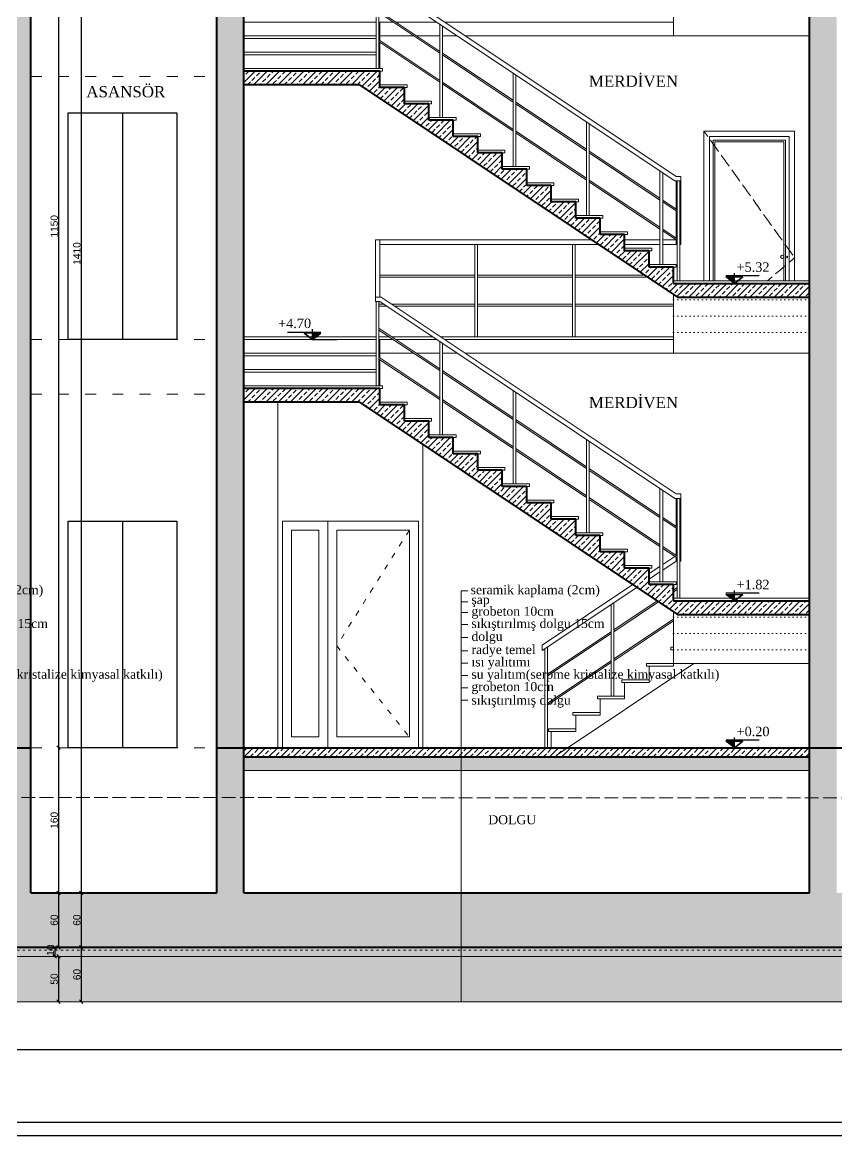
# Model space of a CAD drawing. Header units: centimetres. Extents: x 14449 to 53524, y -19051 to -10746.
# Drawn here: x 41571 to 42469, y -12946 to -11719 of the extents above; entities that cross this region are included whole.
import ezdxf

# ---------------------------------------------------------------- set-up
doc = ezdxf.new("R2010")
doc.units = ezdxf.units.CM
for name, pattern in [('ACAD_ISO03W100', [30, 12, -18]), ('DOT', [6.35, 0, -6.35]), ('IZDUSUM1', [20, 7.5, -5, 7.5, 0])]:
    doc.linetypes.add(name, pattern=pattern)
for name, color, linetype, lineweight in [('İNCE', 8, 'Continuous', 5), ('malzeme cizgisi', 242, 'Continuous', 20), ('P-TEFRİŞ', 253, 'Continuous', 5), ('P-ÖLÇÜ İÇ', 243, 'Continuous', 0), ('rtm-izdusum-üst ince', 8, 'IZDUSUM1', 5), ('rtm-kesit katmanı-04', 33, 'Continuous', 25), ('rtm-kesit katmanı-05', 153, 'Continuous', 20), ('rtm-kesit katmanı-06', 136, 'Continuous', 15), ('rtm-mhl-yazı-malzeme', 7, 'Continuous', 13), ('rtm-pen-ahsap', 35, 'Continuous', 13), ('rtm-sembol kot yazı', 7, 'Continuous', 20), ('rtm-sıva', 252, 'Continuous', 15), ('rtm-tarama-betonarme', 51, 'Continuous', 13), ('rtm-tas_betonarme', 50, 'Continuous', 40)]:
    doc.layers.add(name, color=color, linetype=linetype, lineweight=lineweight)
doc.layers.add('KOT', color=1, linetype='Continuous')
doc.styles.get("Standard").update_dxf_attribs({"font": 'arial.ttf'})
doc.styles.add('times new roman_1_18', font='times.ttf', dxfattribs={"height": 0.2})
doc.styles.add('VAZ-OLCU', font='times.ttf', dxfattribs={"height": 60})
doc.styles.add('ölçü', font='times.ttf', dxfattribs={"height": 10})
doc.dimstyles.new('İÇ ÖLÇÜ', dxfattribs={"dimtxt": 8, "dimasz": 4, "dimexe": 1.25, "dimexo": 0.625, "dimtad": 1, "dimdec": 0, "dimtxsty": 'Standard', "dimblk": 'OBLIQUE', "dimcen": 2.5, "dimse1": 1, "dimse2": 1, "dimclrd": 256, "dimclrt": 256, "dimadec": 0, "dimazin": 0, "dimtfac": 1, "dimtdec": 0, "dimtmove": 1, "dimatfit": 3, "dimldrblk": 'OBLIQUE', "dimfxl": 1, "dimarcsym": 0})
pattern_1 = [(45, (14431.95, -4629.66), (-6.735192, 6.735192), []), (45, (14438.685, -4629.66), (-6.735192, 6.735192), [4.7625, -2.38125])]

# ---------------------------------------------------------------- blocks, each defined once
blk = doc.blocks.new('gfsdhfdjfg')
at = {"layer": 'malzeme cizgisi'}
for points in [[(-6256, -2123), (-6256, -1670.1)], [(-6256, -1670.1), (-6248.9, -1670.1)], [(-6256, -1681.9), (-6248.9, -1681.9)], [(-6256, -1693.8), (-6248.9, -1693.8)], [(-6256, -1707.2), (-6248.9, -1707.2)], [(-6256, -1721.4), (-6248.9, -1721.4)], [(-6256, -1736), (-6248.9, -1736)], [(-6256, -1749.6), (-6248.9, -1749.6)], [(-6256, -1763.2), (-6248.9, -1763.2)], [(-6256, -1776.9), (-6248.9, -1776.9)], [(-6256, -1790.5), (-6248.9, -1790.5)]]:
    blk.add_lwpolyline(points, dxfattribs=at)
at = {"layer": 'rtm-mhl-yazı-malzeme', "linetype": 'Continuous', "lineweight": 0, "style": 'times new roman_1_18'}
for s, p in [(' seramik kaplama (2cm)', (-6249.5, -1673.7)), ('şap', (-6244.8, -1684.6)), ('grobeton 10cm', (-6244.8, -1697.4)), ('sıkıştırılmış dolgu 15cm', (-6244.8, -1710.9)), ('dolgu', (-6244.8, -1725.1)), ('radye temel ', (-6244.8, -1739.7)), ('ısı yalıtımı', (-6244.8, -1753.3)), ('su yalıtım(serpme kristalize kimyasal katkılı)', (-6244.8, -1766.9)), ('grobeton 10cm', (-6244.8, -1780.5)), ('sıkıştırılmış dolgu ', (-6244.8, -1795.4))]:
    blk.add_text(s, height=10, dxfattribs=at).set_placement(p)
blk = doc.blocks.new('kotson')
at = {"layer": 'KOT'}
blk.add_hatch(color=256, dxfattribs=at).paths.add_polyline_path([(0.3, 13.6), (18, 0), (18, 13.6)])
for p, q in [((70, 16), (0, 16)), ((18, 0), (0.3, 13.6)), ((0.3, 13.6), (35.6, 13.6)), ((18, 0), (18, 21.9)), ((35.6, 13.6), (18, 0)), ((18, 0), (35.6, 13.6)), ((18, 0), (18, 13.6)), ((18, 0), (-33.7, 0))]:
    blk.add_line(p, q, dxfattribs=at)
blk = doc.blocks.new('_Oblique')
at = {"color": 0, "linetype": 'ByBlock', "lineweight": -2}
blk.add_line((-0.5, -0.5), (0.5, 0.5), dxfattribs=at)
blk = doc.blocks.new('*D4127')
at = {"layer": 'Defpoints', "color": 0, "lineweight": 30, "transparency": 16777216}
for p in [(41610.6, -11368.5), (41610.6, -12518.5), (41610.6, -12518.5)]:
    blk.add_point(p, dxfattribs=at)
at = {"layer": 'P-ÖLÇÜ İÇ', "lineweight": -2, "transparency": 16777216}
blk.add_line((41610.6, -11368.5), (41610.6, -12518.5), dxfattribs=at)
at = {"layer": 'P-ÖLÇÜ İÇ', "lineweight": -2, "transparency": 16777216, "xscale": 4, "yscale": 4, "zscale": 4}
for p, rotation in [((41610.6, -11368.5), 90), ((41610.6, -12518.5), 270)]:
    blk.add_blockref('_Oblique', p, dxfattribs=dict(at, rotation=rotation))
at = {"layer": 'P-ÖLÇÜ İÇ', "transparency": 16777216, "insert": (41605.9, -11943.5), "char_height": 8, "attachment_point": 5, "rotation": 90}
blk.add_mtext('1150', dxfattribs=at)
blk = doc.blocks.new('*D4128')
at = {"layer": 'Defpoints', "color": 0, "lineweight": 30, "transparency": 16777216}
for p in [(41610.6, -12518.5), (41610.6, -12678.5), (41610.6, -12678.5)]:
    blk.add_point(p, dxfattribs=at)
at = {"layer": 'P-ÖLÇÜ İÇ', "lineweight": -2, "transparency": 16777216}
blk.add_line((41610.6, -12518.5), (41610.6, -12678.5), dxfattribs=at)
at = {"layer": 'P-ÖLÇÜ İÇ', "lineweight": -2, "transparency": 16777216, "xscale": 4, "yscale": 4, "zscale": 4}
for p, rotation in [((41610.6, -12518.5), 90), ((41610.6, -12678.5), 270)]:
    blk.add_blockref('_Oblique', p, dxfattribs=dict(at, rotation=rotation))
at = {"layer": 'P-ÖLÇÜ İÇ', "transparency": 16777216, "insert": (41605.9, -12598.5), "char_height": 8, "attachment_point": 5, "rotation": 90}
blk.add_mtext('160', dxfattribs=at)
blk = doc.blocks.new('*D4129')
at = {"layer": 'Defpoints', "color": 0, "lineweight": 30, "transparency": 16777216}
for p in [(41610.6, -12678.5), (41610.6, -12738.5), (41610.6, -12738.5)]:
    blk.add_point(p, dxfattribs=at)
at = {"layer": 'P-ÖLÇÜ İÇ', "lineweight": -2, "transparency": 16777216}
blk.add_line((41610.6, -12678.5), (41610.6, -12738.5), dxfattribs=at)
at = {"layer": 'P-ÖLÇÜ İÇ', "lineweight": -2, "transparency": 16777216, "xscale": 4, "yscale": 4, "zscale": 4}
for p, rotation in [((41610.6, -12678.5), 90), ((41610.6, -12738.5), 270)]:
    blk.add_blockref('_Oblique', p, dxfattribs=dict(at, rotation=rotation))
at = {"layer": 'P-ÖLÇÜ İÇ', "transparency": 16777216, "insert": (41605.9, -12708.5), "char_height": 8, "attachment_point": 5, "rotation": 90}
blk.add_mtext('60', dxfattribs=at)
blk = doc.blocks.new('*D4130')
at = {"layer": 'Defpoints', "color": 0, "lineweight": 30, "transparency": 16777216}
for p in [(41610.6, -12738.5), (41606.5, -12748.5), (41610.6, -12748.5)]:
    blk.add_point(p, dxfattribs=at)
at = {"layer": 'P-ÖLÇÜ İÇ', "lineweight": -2, "transparency": 16777216}
blk.add_line((41606.5, -12738.5), (41606.5, -12748.5), dxfattribs=at)
at = {"layer": 'P-ÖLÇÜ İÇ', "lineweight": -2, "transparency": 16777216, "xscale": 4, "yscale": 4, "zscale": 4}
for p, rotation in [((41606.5, -12738.5), 90), ((41606.5, -12748.5), 270)]:
    blk.add_blockref('_Oblique', p, dxfattribs=dict(at, rotation=rotation))
at = {"layer": 'P-ÖLÇÜ İÇ', "transparency": 16777216, "insert": (41601.8, -12741.6), "char_height": 8, "attachment_point": 5, "rotation": 90}
blk.add_mtext('10', dxfattribs=at)
blk = doc.blocks.new('*D4131')
at = {"layer": 'Defpoints', "color": 0, "lineweight": 30, "transparency": 16777216}
for p in [(41610.6, -12748.5), (41610.6, -12798.5), (41610.6, -12798.5)]:
    blk.add_point(p, dxfattribs=at)
at = {"layer": 'P-ÖLÇÜ İÇ', "lineweight": -2, "transparency": 16777216}
blk.add_line((41610.6, -12748.5), (41610.6, -12798.5), dxfattribs=at)
at = {"layer": 'P-ÖLÇÜ İÇ', "lineweight": -2, "transparency": 16777216, "xscale": 4, "yscale": 4, "zscale": 4}
for p, rotation in [((41610.6, -12748.5), 90), ((41610.6, -12798.5), 270)]:
    blk.add_blockref('_Oblique', p, dxfattribs=dict(at, rotation=rotation))
at = {"layer": 'P-ÖLÇÜ İÇ', "transparency": 16777216, "insert": (41605.9, -12773.5), "char_height": 8, "attachment_point": 5, "rotation": 90}
blk.add_mtext('50', dxfattribs=at)
blk = doc.blocks.new('*D4134')
at = {"layer": 'Defpoints', "color": 0, "lineweight": 30, "transparency": 16777216}
for p in [(41635.6, -11268.5), (41635.6, -12678.5), (41635.6, -12678.5)]:
    blk.add_point(p, dxfattribs=at)
at = {"layer": 'P-ÖLÇÜ İÇ', "lineweight": -2, "transparency": 16777216}
blk.add_line((41635.6, -11268.5), (41635.6, -12678.5), dxfattribs=at)
at = {"layer": 'P-ÖLÇÜ İÇ', "lineweight": -2, "transparency": 16777216, "xscale": 4, "yscale": 4, "zscale": 4}
for p, rotation in [((41635.6, -11268.5), 90), ((41635.6, -12678.5), 270)]:
    blk.add_blockref('_Oblique', p, dxfattribs=dict(at, rotation=rotation))
at = {"layer": 'P-ÖLÇÜ İÇ', "transparency": 16777216, "insert": (41630.9, -11973.5), "char_height": 8, "attachment_point": 5, "rotation": 90}
blk.add_mtext('1410', dxfattribs=at)
blk = doc.blocks.new('*D4165')
at = {"layer": 'Defpoints', "color": 0, "lineweight": 30, "transparency": 16777216}
for p in [(41635.6, -12678.5), (41635.6, -12738.5), (41635.6, -12738.5)]:
    blk.add_point(p, dxfattribs=at)
at = {"layer": 'P-ÖLÇÜ İÇ', "lineweight": -2, "transparency": 16777216}
blk.add_line((41635.6, -12678.5), (41635.6, -12738.5), dxfattribs=at)
at = {"layer": 'P-ÖLÇÜ İÇ', "lineweight": -2, "transparency": 16777216, "xscale": 4, "yscale": 4, "zscale": 4}
for p, rotation in [((41635.6, -12678.5), 90), ((41635.6, -12738.5), 270)]:
    blk.add_blockref('_Oblique', p, dxfattribs=dict(at, rotation=rotation))
at = {"layer": 'P-ÖLÇÜ İÇ', "transparency": 16777216, "insert": (41630.9, -12708.5), "char_height": 8, "attachment_point": 5, "rotation": 90}
blk.add_mtext('60', dxfattribs=at)
blk = doc.blocks.new('*D4166')
at = {"layer": 'Defpoints', "color": 0, "lineweight": 30, "transparency": 16777216}
for p in [(41635.6, -12738.5), (41635.6, -12798.5), (41635.6, -12798.5)]:
    blk.add_point(p, dxfattribs=at)
at = {"layer": 'P-ÖLÇÜ İÇ', "lineweight": -2, "transparency": 16777216}
blk.add_line((41635.6, -12738.5), (41635.6, -12798.5), dxfattribs=at)
at = {"layer": 'P-ÖLÇÜ İÇ', "lineweight": -2, "transparency": 16777216, "xscale": 4, "yscale": 4, "zscale": 4}
for p, rotation in [((41635.6, -12738.5), 90), ((41635.6, -12798.5), 270)]:
    blk.add_blockref('_Oblique', p, dxfattribs=dict(at, rotation=rotation))
at = {"layer": 'P-ÖLÇÜ İÇ', "transparency": 16777216, "insert": (41630.9, -12768.5), "char_height": 8, "attachment_point": 5, "rotation": 90}
blk.add_mtext('60', dxfattribs=at)

msp = doc.modelspace()

# ---------------------------------------------------------------- hatches: boundary and pattern name
at = {"layer": 'İNCE'}
h = msp.add_hatch(dxfattribs=at)
h.set_pattern_fill('TRIANG', color=256)
h.set_pattern_definition([(60, (15406.671, -2365.1685), (-4.7625, 8.248892), [4.7625, -4.7625]), (120, (15406.671, -2365.1685), (-9.525, 5e-09), [4.7625, -4.7625]), (0, (15404.29, -2361.044), (4.7625, 8.248892), [4.7625, -4.7625])])
h.paths.add_polyline_path([(42439.1, -12543.5), (42439.1, -12528.5), (41815.1, -12528.5), (41815.1, -12543.5)])
h = msp.add_hatch(dxfattribs=at)
h.set_pattern_fill('TRIANG', color=256)
h.set_pattern_definition([(60, (23954.207, 3570.427), (-4.7625, 8.248892), [4.7625, -4.7625]), (120, (23954.207, 3570.427), (-9.525, 5e-09), [4.7625, -4.7625]), (0, (23951.826, 3574.551), (4.7625, 8.248892), [4.7625, -4.7625])])
h.paths.add_polyline_path([(43551.8, -12748.5), (43551.8, -12738.5), (40465.2, -12738.5), (40465.2, -12748.5)])
h = msp.add_hatch(dxfattribs=at)
h.set_pattern_fill('GRAVEL', color=256, scale=1.5)
h.set_pattern_definition([(228.012788, (14820.3899, -2372.0685), (-304.80000002, -342.89999998), [5.12582, -507.457255]), (184.969741, (14816.9609, -2375.8785), (457.19999982, 38.10000217), [8.79607, -870.810733]), (132.510447, (14808.1979, -2376.6405), (381.00000016, -419.09999985), [6.202223, -614.02084]), (267.273689, (14793.3389, -2386.1655), (38.10000008, 762), [8.01007, -792.99656]), (292.833654, (14792.9579, -2394.1665), (-190.50000002, 457.19999999), [7.854505, -777.597116]), (357.273689, (14796.0059, -2401.4055), (-762, 38.10000008), [8.01007, -792.99656]), (37.6942405, (14804.0069, -2401.7865), (-495.29999998, -381.00000003), [10.592905, -1048.69673]), (72.2553284, (14812.3889, -2395.3095), (266.70000007, 838.19999998), [10.000793, -990.07885]), (121.4295656, (14815.4369, -2385.7845), (-304.80000004, 495.29999997), [8.037195, -795.683185]), (175.236358, (14811.246, -2378.9265), (419.1, -38.10000007), [9.1757, -449.609054]), (222.397438, (14802.1019, -2378.1645), (-457.199999985, -419.100000016), [11.86617, -1174.751588]), (138.814075, (14831.058, -2386.5465), (-266.7, 228.6), [4.05007, -400.958487]), (171.4692344, (14828.0099, -2383.8795), (495.30000001, -76.19999991), [7.70523, -762.819585]), (225, (14820.39, -2382.736), (-5e-15, -38.1), [5.38814, -48.493397]), (203.19859, (14817.723, -2378.1645), (190.5, 76.2), [2.90162, -287.259336]), (291.80141, (14815.056, -2379.3075), (-38.1, 114.3), [4.103484, -201.071295]), (30.963757, (14816.58, -2383.1175), (114.3, 76.2), [6.664795, -215.49447]), (161.56505, (14822.295, -2379.688), (76.2, -38.1), [4.819307, -115.66347]), (16.38954, (14792.9579, -2379.3075), (381, 114.3), [6.75132, -668.3824]), (70.346176, (14799.4349, -2377.4025), (-152.40000001, -419.1), [5.663984, -560.733235]), (293.19859, (14822.295, -2372.0685), (-76.2, 190.5), [5.8032, -284.357754]), (343.61046, (14824.5809, -2377.4025), (-381.00000001, 114.29999997), [6.75132, -668.3824]), (339.443955, (14792.958, -2402.9295), (-190.5, 76.2), [6.51053, -319.016015]), (294.775141, (14799.0539, -2405.2155), (-190.50000023, 419.0999999), [5.45508, -540.0539]), (66.80141, (14822.676, -2410.1685), (76.2, 190.5), [5.8032, -284.357754]), (17.354025, (14824.9619, -2404.8345), (-495.29999999, -152.40000003), [6.38674, -632.28564]), (69.443955, (14804.007, -2410.1685), (-76.2, -190.5), [3.255264, -322.27128]), (101.309932, (14820.39, -2410.1685), (-38.1, 152.4), [1.94272, -192.329924]), (165.963757, (14820.009, -2408.2635), (114.3, -38.1), [7.854506, -149.23582]), (186.009006, (14812.3889, -2406.3585), (381, 38.10000002), [7.279005, -720.620473]), (303.690068, (14816.58, -2386.546), (-38.1, 76.2), [5.49486, -131.876645]), (353.1572266, (14819.6279, -2391.1185), (647.700000004, -76.199999966), [9.59335, -949.740136]), (60.945396, (14829.153, -2392.2615), (-152.4, -266.7), [3.922624, -388.340885]), (90, (14831.058, -2388.832), (-38.1, 38.1), [2.286, -35.814]), (120.256437, (14811.6269, -2405.2155), (152.39999998, -266.7), [5.293004, -524.00911]), (48.012787, (14808.9599, -2400.6435), (304.80000003, 342.89999998), [10.251643, -502.331433]), (0, (14815.818, -2393.023), (38.1, 38.1), [9.906, -28.194]), (325.3048465, (14825.7239, -2393.0235), (381.00000014, -266.6999998), [6.024143, -596.38975]), (254.054604, (14830.677, -2396.4525), (-38.1, -152.4), [5.547436, -271.82475]), (207.6459754, (14829.1529, -2401.7865), (-723.90000003, -380.99999995), [9.032176, -894.186966]), (175.426079, (14821.1519, -2405.9775), (-495.3, 38.1), [9.55544, -945.987697])])
h.paths.add_polyline_path([(43551.8, -12798.5), (43551.8, -12748.5), (40465.2, -12748.5), (40465.2, -12798.5)])
at = {"layer": 'rtm-tarama-betonarme'}
h = msp.add_hatch(dxfattribs=at)
h.set_pattern_fill('ANSI33', color=256, scale=1.5, style=0)
h.set_pattern_definition([(45, (14196.95, -4629.66), (-6.735192, 6.735192), []), (45, (14203.685, -4629.66), (-6.735192, 6.735192), [4.7625, -2.38125])])
h.paths.add_polyline_path([(41580.1, -11033.5), (41550.1, -11033.5), (41550.1, -12518.5), (41580.1, -12518.5)])
h = msp.add_hatch(dxfattribs=at)
h.set_pattern_fill('ANSI33', color=256, scale=1.5, style=0)
h.set_pattern_definition(pattern_1)
h.paths.add_polyline_path([(41785.1, -12518.5), (41815.1, -12518.5), (41815.1, -11033.5), (41785.1, -11033.5)])
h = msp.add_hatch(dxfattribs=at)
h.set_pattern_fill('ANSI33', color=256, scale=1.5, style=0)
h.set_pattern_definition([(45, (15085.95, -4629.66), (-6.735192, 6.735192), []), (45, (15092.685, -4629.66), (-6.735192, 6.735192), [4.7625, -2.38125])])
h.paths.add_polyline_path([(42469.1, -11033.5), (42439.1, -11033.5), (42439.1, -12518.5), (42469.1, -12518.5)])
h = msp.add_hatch(dxfattribs=at)
h.set_pattern_fill('ANSI33', color=256, scale=1.5, style=0)
h.set_pattern_definition([(45, (14431.95, -4279.66), (-6.735192, 6.735192), []), (45, (14438.685, -4279.66), (-6.735192, 6.735192), [4.7625, -2.38125])])
h.paths.add_polyline_path([(42262.1, -11970.5), (42235.1, -11970.5), (42235.1, -11952.5), (42208.1, -11952.5), (42208.1, -11934.5), (42181.1, -11934.5), (42181.1, -11916.5), (42154.1, -11916.5), (42154.1, -11898.5), (42127.1, -11898.5), (42127.1, -11880.5), (42100.1, -11880.5), (42100.1, -11862.5), (42073.1, -11862.5), (42073.1, -11844.5), (42046.1, -11844.5), (42046.1, -11826.5), (42019.1, -11826.5), (42019.1, -11808.5), (41992.1, -11808.5), (41992.1, -11790.5), (41965.1, -11790.5), (41965.1, -11772.5), (41815.1, -11772.5), (41815.1, -11787.5), (41942.5, -11787.5), (42293.5, -12021.5), (42439.1, -12021.5), (42439.1, -12006.5), (42289.1, -12006.5), (42289.1, -11988.5), (42262.1, -11988.5)])
h = msp.add_hatch(dxfattribs=at)
h.set_pattern_fill('ANSI33', color=256, scale=1.5, style=0)
h.set_pattern_definition(pattern_1)
h.paths.add_polyline_path([(42262.1, -12320.5), (42235.1, -12320.5), (42235.1, -12302.5), (42208.1, -12302.5), (42208.1, -12284.5), (42181.1, -12284.5), (42181.1, -12266.5), (42154.1, -12266.5), (42154.1, -12248.5), (42127.1, -12248.5), (42127.1, -12230.5), (42100.1, -12230.5), (42100.1, -12212.5), (42073.1, -12212.5), (42073.1, -12194.5), (42046.1, -12194.5), (42046.1, -12176.5), (42019.1, -12176.5), (42019.1, -12158.5), (41992.1, -12158.5), (41992.1, -12140.5), (41965.1, -12140.5), (41965.1, -12122.5), (41815.1, -12122.5), (41815.1, -12137.5), (41942.5, -12137.5), (42293.5, -12371.5), (42439.1, -12371.5), (42439.1, -12356.5), (42289.1, -12356.5), (42289.1, -12338.5), (42262.1, -12338.5)])
h = msp.add_hatch(dxfattribs=at)
h.set_pattern_fill('ANSI33', color=256, scale=1.5, style=0)
h.set_pattern_definition([(45, (10184.482, -4344.603), (-6.735192, 6.735192), []), (45, (10191.217, -4344.603), (-6.735192, 6.735192), [4.7625, -2.38125])])
h.paths.add_polyline_path([(43551.8, -12518.5), (43521.8, -12518.5), (43521.8, -12678.5), (42469.1, -12678.5), (42469.1, -12518.5), (42439.1, -12518.5), (42439.1, -12678.5), (41815.1, -12678.5), (41815.1, -12518.5), (41785.1, -12518.5), (41785.1, -12678.5), (41580.1, -12678.5), (41580.1, -12518.5), (41550.1, -12518.5), (41550.1, -12678.5), (40495.2, -12678.5), (40495.2, -12518.5), (40465.2, -12518.5), (40465.2, -12738.5), (43551.8, -12738.5)])
h = msp.add_hatch(dxfattribs=at)
h.set_pattern_fill('ANSI33', color=256, scale=1.5, style=0)
h.set_pattern_definition([(45, (15406.671, -2365.1685), (-6.735192, 6.735192), []), (45, (15413.406, -2365.1685), (-6.735192, 6.735192), [4.7625, -2.38125])])
h.paths.add_polyline_path([(42439.1, -12528.5), (42439.1, -12518.5), (41815.1, -12518.5), (41815.1, -12528.5)])

# ---------------------------------------------------------------- linework, layer by layer
at = {"color": 2, "lineweight": 25}
for p, q in [((40083.3, -12851.2), (43945.4, -12851.2)), ((40083.3, -12931.2), (43945.4, -12931.2))]:
    msp.add_line(p, q, dxfattribs=at)
msp.add_lwpolyline([(53524.4, -12946.2), (16573.4, -12946.2)], dxfattribs=at)
at = {"layer": 'rtm-izdusum-üst ince'}
msp.add_line((43748, -12574.5), (40278, -12572.5), dxfattribs=at)
at = {"layer": 'rtm-izdusum-üst ince', "lineweight": 9}
msp.add_lwpolyline([(42322.6, -11838.5), (42422.6, -11978.1), (42392.8, -12003.5)], dxfattribs=at)
at = {"layer": 'rtm-izdusum-üst ince', "linetype": 'ACAD_ISO03W100', "ltscale": 0.5}
msp.add_lwpolyline([(41997.6, -12278.5), (41917.6, -12406.1), (41997.6, -12506.6)], dxfattribs=at)
at = {"layer": 'rtm-kesit katmanı-04'}
for p, q in [((41681.1, -11818.5), (41681.1, -12068.5)), ((41681.1, -12268.5), (41681.1, -12518.5))]:
    msp.add_line(p, q, dxfattribs=at)
at = {"layer": 'rtm-kesit katmanı-04', "lineweight": 9}
for p, q in [((42416.5, -11844.6), (42328.7, -11844.6)), ((42328.7, -11844.6), (42328.7, -12003.5)), ((42416.5, -11844.6), (42416.5, -12003.5))]:
    msp.add_line(p, q, dxfattribs=at)
at = {"layer": 'rtm-kesit katmanı-04'}
for points in [[(41621.1, -12068.5), (41621.1, -11818.5), (41741.1, -11818.5), (41741.1, -12068.5), (41621.1, -12068.5)], [(41621.1, -12518.5), (41621.1, -12268.5), (41741.1, -12268.5), (41741.1, -12518.5), (41621.1, -12518.5)]]:
    msp.add_lwpolyline(points, dxfattribs=at)
at = {"layer": 'rtm-kesit katmanı-04', "lineweight": 9}
msp.add_lwpolyline([(42322.6, -12003.5), (42322.6, -11838.5), (42422.6, -11838.5), (42422.6, -12003.5)], dxfattribs=at)
at = {"layer": 'rtm-kesit katmanı-05'}
for p, q in [((41966.6, -11671.6), (42292.1, -11888.5)), ((42289.1, -11733.5), (42289.1, -11668.6)), ((41961.1, -11769.5), (41961.1, -11676.6)), ((41964.1, -11769.5), (41964.1, -11676.6)), ((41965.1, -11676.6), (42290.6, -11893.5)), ((41964.1, -11705.9), (42031.1, -11750.6)), ((41964.1, -11707.9), (42031.1, -11752.6)), ((41961.1, -11718.5), (41815.1, -11718.5)), ((41980.1, -11718.5), (41964.1, -11718.5)), ((41965.1, -11738.6), (41965.1, -11718.5)), ((42028.1, -11718.5), (41983.1, -11718.5)), ((42031.1, -11823.5), (42031.1, -11720.6)), ((42034.1, -11823.5), (42034.1, -11722.6)), ((42289.1, -11718.5), (42037.1, -11718.5)), ((41961.1, -11733.5), (41815.1, -11733.5)), ((41961.1, -11736.5), (41815.1, -11736.5)), ((41965.1, -11733.5), (41964.1, -11733.5)), ((41965.1, -11736.5), (41964.1, -11736.5)), ((42002.6, -11733.5), (41965.1, -11733.5)), ((42031.1, -11733.5), (42005.6, -11733.5)), ((42050.6, -11733.5), (42034.1, -11733.5)), ((42439.1, -11733.5), (42059.6, -11733.5)), ((41964.1, -11737.9), (42031.1, -11782.6)), ((41964.1, -11739.9), (42031.1, -11784.6)), ((41965.1, -11769.5), (41965.1, -11740.6)), ((41961.1, -11751.5), (41815.1, -11751.5)), ((41961.1, -11754.5), (41815.1, -11754.5)), ((41965.1, -11751.5), (41964.1, -11751.5)), ((41965.1, -11754.5), (41964.1, -11754.5)), ((42034.1, -11752.6), (42112.1, -11804.6)), ((42034.1, -11754.6), (42112.1, -11806.6)), ((41968.1, -11769.5), (41815.1, -11769.5)), ((41965.1, -11772.5), (41968.1, -11772.5)), ((41968.1, -11772.5), (41968.1, -11769.5)), ((42034.1, -11784.6), (42112.1, -11836.6)), ((42112.1, -11877.5), (42112.1, -11774.6)), ((42115.1, -11877.5), (42115.1, -11776.6)), ((41995.1, -11787.5), (41965.1, -11787.5)), ((41992.1, -11790.5), (41995.1, -11790.5)), ((41995.1, -11790.5), (41995.1, -11787.5)), ((42034.1, -11786.6), (42112.1, -11838.6)), ((42022.1, -11805.5), (41992.1, -11805.5)), ((42019.1, -11808.5), (42022.1, -11808.5)), ((42022.1, -11808.5), (42022.1, -11805.5)), ((42115.1, -11806.6), (42193.1, -11858.6)), ((42115.1, -11808.6), (42193.1, -11860.6)), ((42049.1, -11823.5), (42019.1, -11823.5)), ((42046.1, -11826.5), (42049.1, -11826.5)), ((42049.1, -11826.5), (42049.1, -11823.5)), ((42193.1, -11931.5), (42193.1, -11828.6)), ((42196.1, -11931.5), (42196.1, -11830.6)), ((42076.1, -11841.5), (42046.1, -11841.5)), ((42073.1, -11844.5), (42076.1, -11844.5)), ((42076.1, -11844.5), (42076.1, -11841.5)), ((42115.1, -11838.6), (42193.1, -11890.6)), ((42115.1, -11840.6), (42193.1, -11892.6)), ((42103.1, -11859.5), (42073.1, -11859.5)), ((42103.1, -11862.5), (42103.1, -11859.5)), ((42100.1, -11862.5), (42103.1, -11862.5)), ((42196.1, -11860.6), (42274.1, -11912.6)), ((42196.1, -11862.6), (42274.1, -11914.6)), ((42130.1, -11877.5), (42100.1, -11877.5)), ((42127.1, -11880.5), (42130.1, -11880.5)), ((42130.1, -11880.5), (42130.1, -11877.5)), ((42274.1, -11985.5), (42274.1, -11882.6)), ((42157.1, -11895.5), (42127.1, -11895.5)), ((42157.1, -11898.5), (42157.1, -11895.5)), ((42196.1, -11892.6), (42274.1, -11944.6)), ((42196.1, -11894.6), (42274.1, -11946.6)), ((42277.1, -11985.5), (42277.1, -11884.6)), ((42290.6, -11893.5), (42297.1, -11893.5)), ((42292.1, -11888.5), (42297.1, -11888.5)), ((42292.1, -11893.5), (42292.1, -11924.6)), ((42293.1, -12003.5), (42293.1, -11893.5)), ((42296.1, -12003.5), (42296.1, -11893.5)), ((42297.1, -11888.5), (42297.1, -11963.5)), ((42154.1, -11898.5), (42157.1, -11898.5)), ((42184.1, -11913.5), (42154.1, -11913.5)), ((42181.1, -11916.5), (42184.1, -11916.5)), ((42184.1, -11916.5), (42184.1, -11913.5)), ((42277.1, -11914.6), (42293.1, -11925.2)), ((42277.1, -11916.6), (42293.1, -11927.2)), ((42211.1, -11931.5), (42181.1, -11931.5)), ((42211.1, -11934.5), (42211.1, -11931.5)), ((42292.1, -11926.6), (42292.1, -11956.6)), ((42208.1, -11934.5), (42211.1, -11934.5)), ((42238.1, -11949.5), (42208.1, -11949.5)), ((42235.1, -11952.5), (42238.1, -11952.5)), ((42238.1, -11952.5), (42238.1, -11949.5)), ((42277.1, -11946.6), (42293.1, -11957.2)), ((42277.1, -11948.6), (42293.1, -11959.2)), ((41960.1, -12026.6), (41960.1, -11958.5)), ((42199, -11958.5), (41960.1, -11958.5)), ((41965.1, -12021.6), (41965.1, -11958.5)), ((42206.5, -11963.5), (41965.1, -11963.5)), ((42069.8, -12065.5), (42069.8, -11963.5)), ((42072.8, -12065.5), (42072.8, -11963.5)), ((42177.6, -12065.5), (42177.6, -11963.5)), ((42180.6, -12065.5), (42180.6, -11963.5)), ((42274.1, -11958.5), (42235.1, -11958.5)), ((42274.1, -11963.5), (42235.1, -11963.5)), ((42265.1, -11967.5), (42235.1, -11967.5)), ((42265.1, -11970.5), (42265.1, -11967.5)), ((42292.1, -11958.5), (42277.1, -11958.5)), ((42293.1, -11963.5), (42277.1, -11963.5)), ((42292.1, -11958.5), (42292.1, -11963.5)), ((42297.1, -11963.5), (42296.1, -11963.5)), ((42262.1, -11970.5), (42265.1, -11970.5)), ((42292.1, -11985.5), (42262.1, -11985.5)), ((42289.1, -11988.5), (42292.1, -11988.5)), ((42292.1, -11988.5), (42292.1, -11985.5)), ((42069.8, -11997.5), (41965.1, -11997.5)), ((42069.8, -11999.5), (41965.1, -11999.5)), ((42177.6, -11997.5), (42072.8, -11997.5)), ((42177.6, -11999.5), (42072.8, -11999.5)), ((42257.5, -11997.5), (42180.6, -11997.5)), ((42260.5, -11999.5), (42180.6, -11999.5)), ((42439.1, -12003.5), (42289.1, -12003.5)), ((42289.1, -12083.5), (42289.1, -12018.6)), ((41966.6, -12021.6), (41960.1, -12021.6)), ((41965.1, -12026.6), (41960.1, -12026.6)), ((41961.1, -12119.5), (41961.1, -12026.6)), ((41964.1, -12119.5), (41964.1, -12026.6)), ((41969.6, -12029.5), (41964.1, -12029.5)), ((41965.1, -12026.6), (42290.6, -12243.5)), ((41966.6, -12021.6), (42292.1, -12238.5)), ((42069.8, -12029.5), (41978.6, -12029.5)), ((42177.6, -12029.5), (42072.8, -12029.5)), ((42289.1, -12029.5), (42180.6, -12029.5)), ((41972.6, -12031.5), (41964.1, -12031.5)), ((42069.8, -12031.5), (41981.6, -12031.5)), ((42177.6, -12031.5), (42072.8, -12031.5)), ((42289.1, -12031.5), (42180.6, -12031.5)), ((41964.1, -12055.9), (42031.1, -12100.6)), ((41961.1, -12065.5), (41815.1, -12065.5)), ((41964.1, -12057.9), (42031.1, -12102.6)), ((41975.6, -12065.5), (41964.1, -12065.5)), ((42023.6, -12065.5), (41978.6, -12065.5)), ((42289.1, -12065.5), (42032.6, -12065.5)), ((41961.1, -12068.5), (41815.1, -12068.5)), ((41980.1, -12068.5), (41964.1, -12068.5)), ((41965.1, -12088.6), (41965.1, -12068.5)), ((42028.1, -12068.5), (41983.1, -12068.5)), ((42031.1, -12173.5), (42031.1, -12070.6)), ((42034.1, -12173.5), (42034.1, -12072.6)), ((42289.1, -12068.5), (42037.1, -12068.5)), ((41961.1, -12083.5), (41815.1, -12083.5)), ((41961.1, -12086.5), (41815.1, -12086.5)), ((41965.1, -12083.5), (41964.1, -12083.5)), ((41965.1, -12086.5), (41964.1, -12086.5)), ((41964.1, -12087.9), (42031.1, -12132.6)), ((41964.1, -12089.9), (42031.1, -12134.6)), ((42002.6, -12083.5), (41965.1, -12083.5)), ((41965.1, -12119.5), (41965.1, -12090.6)), ((42031.1, -12083.5), (42005.6, -12083.5)), ((42050.6, -12083.5), (42034.1, -12083.5)), ((42439.1, -12083.5), (42059.6, -12083.5)), ((41961.1, -12101.5), (41815.1, -12101.5)), ((41961.1, -12104.5), (41815.1, -12104.5)), ((41965.1, -12101.5), (41964.1, -12101.5)), ((41965.1, -12104.5), (41964.1, -12104.5)), ((42034.1, -12102.6), (42112.1, -12154.6)), ((42034.1, -12104.6), (42112.1, -12156.6)), ((41968.1, -12119.5), (41815.1, -12119.5)), ((41965.1, -12122.5), (41968.1, -12122.5)), ((41968.1, -12122.5), (41968.1, -12119.5)), ((42112.1, -12227.5), (42112.1, -12124.6)), ((42115.1, -12227.5), (42115.1, -12126.6)), ((41995.1, -12137.5), (41965.1, -12137.5)), ((41992.1, -12140.5), (41995.1, -12140.5)), ((41995.1, -12140.5), (41995.1, -12137.5)), ((42034.1, -12134.6), (42112.1, -12186.6)), ((42034.1, -12136.6), (42112.1, -12188.6)), ((42022.1, -12155.5), (41992.1, -12155.5)), ((42019.1, -12158.5), (42022.1, -12158.5)), ((42022.1, -12158.5), (42022.1, -12155.5)), ((42115.1, -12156.6), (42193.1, -12208.6)), ((42115.1, -12158.6), (42193.1, -12210.6)), ((42049.1, -12173.5), (42019.1, -12173.5)), ((42046.1, -12176.5), (42049.1, -12176.5)), ((42049.1, -12176.5), (42049.1, -12173.5)), ((42193.1, -12281.5), (42193.1, -12178.6)), ((42115.1, -12188.6), (42193.1, -12240.6)), ((42115.1, -12190.6), (42193.1, -12242.6)), ((42196.1, -12281.5), (42196.1, -12180.6)), ((42076.1, -12191.5), (42046.1, -12191.5)), ((42073.1, -12194.5), (42076.1, -12194.5)), ((42076.1, -12194.5), (42076.1, -12191.5)), ((42103.1, -12209.5), (42073.1, -12209.5)), ((42100.1, -12212.5), (42103.1, -12212.5)), ((42103.1, -12212.5), (42103.1, -12209.5)), ((42196.1, -12210.6), (42274.1, -12262.6)), ((42196.1, -12212.6), (42274.1, -12264.6)), ((42130.1, -12227.5), (42100.1, -12227.5)), ((42130.1, -12230.5), (42130.1, -12227.5)), ((42127.1, -12230.5), (42130.1, -12230.5)), ((42274.1, -12335.5), (42274.1, -12232.6)), ((42277.1, -12335.5), (42277.1, -12234.6)), ((42297.1, -12312.6), (42297.1, -12238.5)), ((42157.1, -12245.5), (42127.1, -12245.5)), ((42154.1, -12248.5), (42157.1, -12248.5)), ((42157.1, -12248.5), (42157.1, -12245.5)), ((42196.1, -12242.6), (42274.1, -12294.6)), ((42196.1, -12244.6), (42274.1, -12296.6)), ((42292.1, -12274.6), (42292.1, -12243.5)), ((42293.1, -12353.5), (42293.1, -12243.5)), ((42296.1, -12353.5), (42296.1, -12243.5)), ((42184.1, -12263.5), (42154.1, -12263.5)), ((42184.1, -12266.5), (42184.1, -12263.5)), ((42277.1, -12264.6), (42293.1, -12275.2)), ((42181.1, -12266.5), (42184.1, -12266.5)), ((42277.1, -12266.6), (42293.1, -12277.2)), ((42292.1, -12306.6), (42292.1, -12276.6)), ((42211.1, -12281.5), (42181.1, -12281.5)), ((42208.1, -12284.5), (42211.1, -12284.5)), ((42211.1, -12284.5), (42211.1, -12281.5)), ((42238.1, -12299.5), (42208.1, -12299.5)), ((42238.1, -12302.5), (42238.1, -12299.5)), ((42277.1, -12296.6), (42293.1, -12307.2)), ((42277.1, -12298.6), (42293.1, -12309.2)), ((42235.1, -12302.5), (42238.1, -12302.5)), ((42290.6, -12307.6), (42277.1, -12316.5)), ((42292.1, -12312.6), (42277.1, -12322.6)), ((42292.1, -12312.6), (42292.1, -12308.6)), ((42265.1, -12317.5), (42235.1, -12317.5)), ((42274.1, -12318.5), (42262.1, -12326.5)), ((42262.1, -12320.5), (42265.1, -12320.5)), ((42274.1, -12324.6), (42262.1, -12332.6)), ((42265.1, -12320.5), (42265.1, -12317.5)), ((42292.1, -12335.5), (42262.1, -12335.5)), ((42292.1, -12338.5), (42292.1, -12335.5)), ((42244.1, -12338.6), (42144.1, -12405.2)), ((42248.6, -12341.6), (42144.1, -12411.2)), ((42289.1, -12338.5), (42292.1, -12338.5)), ((42293.1, -12341.9), (42289.1, -12344.6)), ((42293.1, -12343.9), (42289.1, -12346.6)), ((42220.1, -12461.5), (42220.1, -12360.6)), ((42271.1, -12356.6), (42223.1, -12388.6)), ((42272.6, -12357.6), (42223.1, -12390.6)), ((42223.1, -12461.5), (42223.1, -12358.6)), ((42439.1, -12353.5), (42289.1, -12353.5)), ((42289.1, -12428.5), (42289.1, -12368.6)), ((42289.1, -12376.6), (42223.1, -12420.6)), ((42289.1, -12378.6), (42223.1, -12422.6)), ((42220.1, -12390.6), (42150.1, -12437.2)), ((42220.1, -12392.6), (42150.1, -12439.2)), ((42144.1, -12411.2), (42144.1, -12405.2)), ((42147.1, -12518.5), (42147.1, -12409.2)), ((42150.1, -12518.5), (42150.1, -12407.2)), ((42286.1, -12410.5), (42286.1, -12407.5)), ((42286.1, -12407.5), (42289.1, -12407.5)), ((42289.1, -12410.5), (42286.1, -12410.5)), ((42220.1, -12422.6), (42150.1, -12469.2)), ((42220.1, -12424.6), (42150.1, -12471.2)), ((42159.6, -12526.9), (42311.6, -12425.5)), ((42259.1, -12428.5), (42259.1, -12425.5)), ((42259.1, -12425.5), (42289.1, -12425.5)), ((42262.1, -12428.5), (42259.1, -12428.5)), ((42262.1, -12446.5), (42262.1, -12428.5)), ((42262.1, -12428.5), (42289.1, -12428.5)), ((42289.1, -12425.5), (42439.1, -12425.5)), ((42232.1, -12446.5), (42232.1, -12443.5)), ((42232.1, -12443.5), (42262.1, -12443.5)), ((42235.1, -12446.5), (42232.1, -12446.5)), ((42235.1, -12464.5), (42235.1, -12446.5)), ((42235.1, -12446.5), (42262.1, -12446.5)), ((42205.1, -12464.5), (42205.1, -12461.5)), ((42205.1, -12461.5), (42235.1, -12461.5)), ((42208.1, -12464.5), (42205.1, -12464.5)), ((42208.1, -12482.5), (42208.1, -12464.5)), ((42208.1, -12464.5), (42235.1, -12464.5)), ((42178.1, -12482.5), (42178.1, -12479.5)), ((42178.1, -12479.5), (42208.1, -12479.5)), ((42181.1, -12482.5), (42178.1, -12482.5)), ((42181.1, -12500.5), (42181.1, -12482.5)), ((42181.1, -12482.5), (42208.1, -12482.5)), ((42151.1, -12500.5), (42151.1, -12497.5)), ((42151.1, -12497.5), (42181.1, -12497.5)), ((42154.1, -12500.5), (42151.1, -12500.5)), ((42154.1, -12518.5), (42154.1, -12500.5)), ((42154.1, -12500.5), (42181.1, -12500.5))]:
    msp.add_line(p, q, dxfattribs=at)
at = {"layer": 'rtm-kesit katmanı-05', "lineweight": 9}
for p, q in [((42334.5, -12003.5), (42334.5, -11850.4)), ((42334.5, -11850.4), (42410.7, -11850.4)), ((42410.7, -11850.4), (42410.7, -11977.1)), ((42410.7, -11850.4), (42410.7, -11850.4)), ((42412.4, -11964), (42412.4, -12003.5)), ((42410.7, -11977.4), (42410.7, -12003.5))]:
    msp.add_line(p, q, dxfattribs=at)
at = {"layer": 'rtm-kesit katmanı-05', "linetype": 'DOT', "ltscale": 0.7}
for p, q in [((42289.1, -12024.5), (42439.1, -12024.5)), ((42289.1, -12042.5), (42439.1, -12042.5)), ((42289.1, -12060.5), (42439.1, -12060.5)), ((42289.1, -12374.5), (42439.1, -12374.5)), ((42289.1, -12392.5), (42439.1, -12392.5)), ((42289.1, -12410.5), (42439.1, -12410.5))]:
    msp.add_line(p, q, dxfattribs=at)
at = {"layer": 'rtm-kesit katmanı-05', "lineweight": 9}
for points in [[(42332.7, -12003.5), (42332.7, -11848.6), (42412.4, -11848.6)], [(42412.4, -11848.6), (42412.4, -11974.5)]]:
    msp.add_lwpolyline(points, dxfattribs=at)
at = {"layer": 'rtm-kesit katmanı-06', "lineweight": 9}
msp.add_circle((42408.9, -11977.2), 1.78, dxfattribs=at)
msp.add_ellipse((42414.4, -11977.5), major_axis=(0, 0.931), ratio=0.398742, start_param=3.141593, end_param=9.424778, dxfattribs=at)
at = {"layer": 'rtm-pen-ahsap'}
for p, q in [((41852.6, -12518.5), (41852.6, -12137.5)), ((42012.6, -12184.2), (42012.6, -12518.5))]:
    msp.add_line(p, q, dxfattribs=at)
at = {"layer": 'rtm-sıva', "linetype": 'ACAD_ISO03W100'}
for p, q in [((41580.1, -11778.5), (41782.1, -11778.5)), ((41580.1, -12068.5), (41782.1, -12068.5)), ((41580.1, -12128.5), (41782.1, -12128.5)), ((41580.1, -12518.5), (41785.1, -12518.5))]:
    msp.add_line(p, q, dxfattribs=at)
at = {"layer": 'rtm-sıva'}
for p, q in [((42292.1, -12238.5), (42297.1, -12238.5)), ((42290.6, -12243.5), (42297.1, -12243.5)), ((41867.6, -12506.6), (41867.6, -12278.5)), ((41867.6, -12278.5), (41897.6, -12278.5)), ((41897.6, -12278.5), (41897.6, -12506.6)), ((41997.6, -12278.5), (41917.6, -12278.5)), ((41917.6, -12278.5), (41917.6, -12506.6)), ((41997.6, -12506.6), (41997.6, -12278.5)), ((42292.1, -12312.6), (42293.1, -12312.6)), ((42296.1, -12312.6), (42297.1, -12312.6)), ((41867.6, -12506.6), (41897.6, -12506.6)), ((41997.6, -12506.6), (41917.6, -12506.6)), ((42007.6, -12518.5), (41857.6, -12518.5)), ((41815.1, -12543.5), (42439.1, -12543.5)), ((40465.2, -12748.5), (43551.8, -12748.5)), ((40465.2, -12798.5), (43551.8, -12798.5))]:
    msp.add_line(p, q, dxfattribs=at)
for points in [[(41857.6, -12518.5), (41857.6, -12268.5), (41907.6, -12268.5), (41907.6, -12518.5)], [(41857.6, -12268.5), (42007.6, -12268.5)], [(42007.6, -12518.5), (42007.6, -12268.5), (41907.6, -12268.5), (41907.6, -12518.5)]]:
    msp.add_lwpolyline(points, dxfattribs=at)
at = {"layer": 'rtm-sıva', "color": 3, "linetype": 'ACAD_ISO03W100', "ltscale": 0.2}
msp.add_lwpolyline([(40461.2, -12538.5), (40461.2, -12741.5), (43554.9, -12741.6), (43554.9, -12538.5)], dxfattribs=at)
at = {"layer": 'rtm-tas_betonarme'}
for p, q in [((41580.1, -12678.5), (41580.1, -11033.5)), ((41785.1, -12678.5), (41785.1, -11033.5)), ((41815.1, -12678.5), (41815.1, -11033.5)), ((42439.1, -12678.5), (42439.1, -11033.5)), ((41965.1, -11772.5), (41815.1, -11772.5)), ((41965.1, -11790.5), (41965.1, -11772.5)), ((41942.5, -11787.5), (41815.1, -11787.5)), ((41942.5, -11787.5), (42293.5, -12021.5)), ((41992.1, -11790.5), (41965.1, -11790.5)), ((41992.1, -11808.5), (41992.1, -11790.5)), ((42019.1, -11808.5), (41992.1, -11808.5)), ((42019.1, -11826.5), (42019.1, -11808.5)), ((42046.1, -11826.5), (42019.1, -11826.5)), ((42046.1, -11844.5), (42046.1, -11826.5)), ((42073.1, -11844.5), (42046.1, -11844.5)), ((42073.1, -11862.5), (42073.1, -11844.5)), ((42100.1, -11862.5), (42073.1, -11862.5)), ((42100.1, -11880.5), (42100.1, -11862.5)), ((42127.1, -11880.5), (42100.1, -11880.5)), ((42127.1, -11898.5), (42127.1, -11880.5)), ((42154.1, -11898.5), (42127.1, -11898.5)), ((42154.1, -11916.5), (42154.1, -11898.5)), ((42181.1, -11916.5), (42154.1, -11916.5)), ((42181.1, -11934.5), (42181.1, -11916.5)), ((42208.1, -11934.5), (42181.1, -11934.5)), ((42208.1, -11952.5), (42208.1, -11934.5)), ((42235.1, -11952.5), (42208.1, -11952.5)), ((42235.1, -11970.5), (42235.1, -11952.5)), ((42262.1, -11970.5), (42235.1, -11970.5)), ((42262.1, -11988.5), (42262.1, -11970.5)), ((42289.1, -11988.5), (42262.1, -11988.5)), ((42289.1, -12006.5), (42289.1, -11988.5)), ((42289.1, -12006.5), (42439.1, -12006.5)), ((42293.5, -12021.5), (42439.1, -12021.5)), ((41965.1, -12122.5), (41815.1, -12122.5)), ((41965.1, -12140.5), (41965.1, -12122.5)), ((41942.5, -12137.5), (41815.1, -12137.5)), ((41942.5, -12137.5), (42293.5, -12371.5)), ((41992.1, -12140.5), (41965.1, -12140.5)), ((41992.1, -12158.5), (41992.1, -12140.5)), ((42019.1, -12158.5), (41992.1, -12158.5)), ((42019.1, -12176.5), (42019.1, -12158.5)), ((42046.1, -12176.5), (42019.1, -12176.5)), ((42046.1, -12194.5), (42046.1, -12176.5)), ((42073.1, -12194.5), (42046.1, -12194.5)), ((42073.1, -12212.5), (42073.1, -12194.5)), ((42100.1, -12212.5), (42073.1, -12212.5)), ((42100.1, -12230.5), (42100.1, -12212.5)), ((42127.1, -12230.5), (42100.1, -12230.5)), ((42127.1, -12248.5), (42127.1, -12230.5)), ((42154.1, -12248.5), (42127.1, -12248.5)), ((42154.1, -12266.5), (42154.1, -12248.5)), ((42181.1, -12266.5), (42154.1, -12266.5)), ((42181.1, -12284.5), (42181.1, -12266.5)), ((42208.1, -12284.5), (42181.1, -12284.5)), ((42208.1, -12302.5), (42208.1, -12284.5)), ((42235.1, -12302.5), (42208.1, -12302.5)), ((42235.1, -12320.5), (42235.1, -12302.5)), ((42262.1, -12320.5), (42235.1, -12320.5)), ((42262.1, -12338.5), (42262.1, -12320.5)), ((42289.1, -12338.5), (42262.1, -12338.5)), ((42289.1, -12356.5), (42289.1, -12338.5)), ((42289.1, -12356.5), (42439.1, -12356.5)), ((42293.5, -12371.5), (42439.1, -12371.5)), ((40465.2, -12518.5), (41580.1, -12518.5)), ((41785.1, -12518.5), (43551.8, -12518.5)), ((41815.1, -12528.5), (42439.1, -12528.5)), ((41580.1, -12678.5), (41785.1, -12678.5)), ((41815.1, -12678.5), (42439.1, -12678.5)), ((40465.2, -12738.5), (43551.8, -12738.5))]:
    msp.add_line(p, q, dxfattribs=at)

# ---------------------------------------------------------------- block references
at = {"layer": 'KOT', "yscale": 0.525, "zscale": 0.525}
for p, xscale in [((42346.7, -12006.5), 0.525), ((41900.1, -12068.5), -0.525), ((42346.7, -12356.5), 0.525), ((42346.7, -12518.5), 0.525)]:
    msp.add_blockref('kotson', p, dxfattribs=dict(at, xscale=xscale))
at = {"layer": 'P-TEFRİŞ', "linetype": 'DOT'}
for p in [(47696.9, -10675.5), (48310.9, -10675.5)]:
    msp.add_blockref('gfsdhfdjfg', p, dxfattribs=at)

# ---------------------------------------------------------------- texts
at = {"layer": 'rtm-mhl-yazı-malzeme', "style": 'ölçü'}
for s, height, p in [('MERDİVEN ', 12.35, (42195.7, -11789.7)), ('ASANSÖR', 12.35, (41641.3, -11801.3)), ('MERDİVEN ', 12.35, (42195.7, -12144)), ('DOLGU', 10, (42084.7, -12602.8))]:
    msp.add_text(s, height=height, dxfattribs=at).set_placement(p)
at = {"layer": 'rtm-sembol kot yazı', "style": 'VAZ-OLCU'}
for s, p in [('+5.32', (42358.6, -11993.7, -91.9)), ('+4.70', (41852.9, -12055.7, -91.9)), ('+1.82', (42358.6, -12343.7, -91.9)), ('+0.20', (42358.6, -12505.7, -91.9))]:
    msp.add_text(s, height=10.4, dxfattribs=at).set_placement(p)

# ---------------------------------------------------------------- dimensions: what is measured, and where the dimension line sits
at = {"layer": 'P-ÖLÇÜ İÇ'}
for base, p1, p2, picture, middle in [((41635.6, -12678.5), (41635.6, -11268.5), (41635.6, -12678.5), '*D4134', (41630.9, -11973.5)), ((41610.6, -12518.5), (41610.6, -11368.5), (41610.6, -12518.5), '*D4127', (41605.9, -11943.5)), ((41610.6, -12678.5), (41610.6, -12518.5), (41610.6, -12678.5), '*D4128', (41605.9, -12598.5)), ((41610.6, -12738.5), (41610.6, -12678.5), (41610.6, -12738.5), '*D4129', (41605.9, -12708.5)), ((41635.6, -12738.5), (41635.6, -12678.5), (41635.6, -12738.5), '*D4165', (41630.9, -12708.5)), ((41635.6, -12798.5), (41635.6, -12738.5), (41635.6, -12798.5), '*D4166', (41630.9, -12768.5)), ((41610.6, -12798.5), (41610.6, -12748.5), (41610.6, -12798.5), '*D4131', (41605.9, -12773.5))]:
    dim = msp.add_linear_dim(base=base, p1=p1, p2=p2, angle=90, dimstyle='İÇ ÖLÇÜ', dxfattribs=at)
    dim.commit()
    dim.dimension.update_dxf_attribs({"geometry": picture, "text_midpoint": middle})
dim = msp.add_linear_dim(base=(41606.5, -12748.5), p1=(41610.6, -12738.5), p2=(41610.6, -12748.5), angle=90, dimstyle='İÇ ÖLÇÜ', dxfattribs=at)
dim.commit()
dim.dimension.update_dxf_attribs({"geometry": '*D4130', "text_midpoint": (41606.5, -12741.6), "dimtype": 160})

doc.saveas('drawing.dxf')
